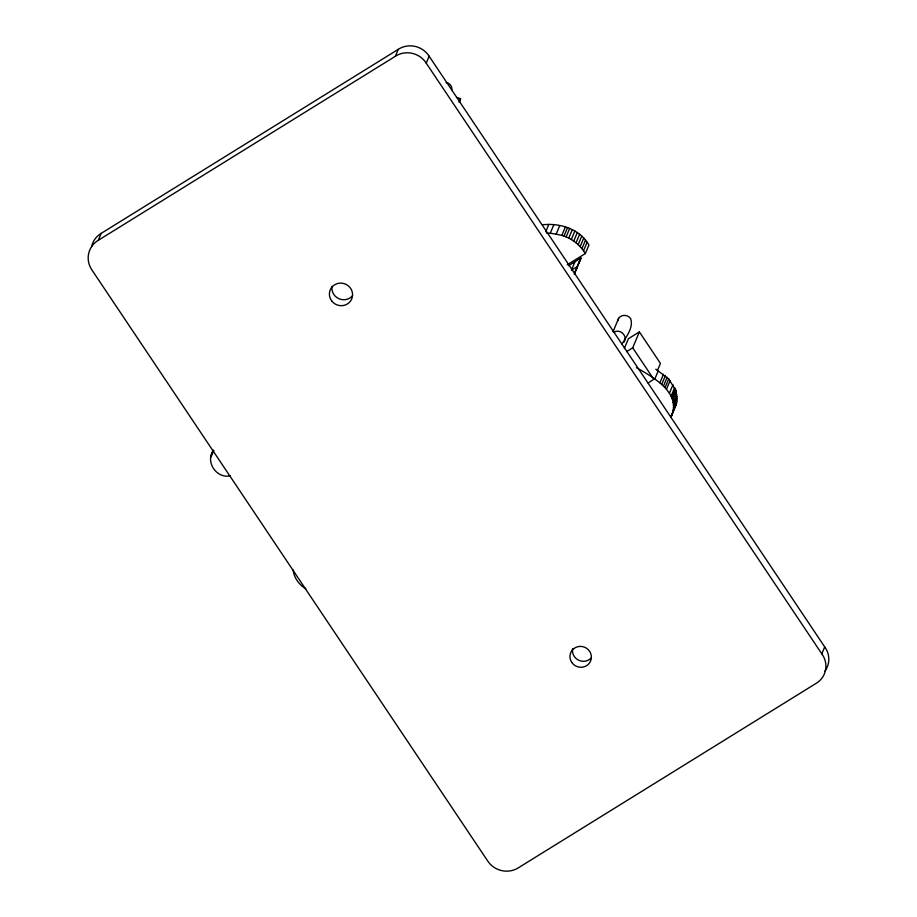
<?xml version="1.0" encoding="UTF-8"?>
<svg xmlns="http://www.w3.org/2000/svg" width="917" height="917" viewBox="0 0 917 917"><rect width="100%" height="100%" fill="white"/><g stroke="black" fill="none" stroke-linecap="round" stroke-linejoin="round"><path stroke-width="1.38" d="M655.804 369.173L668.676 378.893L675.898 390.47L676.884 396.568L676.586 402.976L670.854 417.499C682.707 393.278 653.305 377.277 636.421 367.671M213.248 450.385C205.076 462.076 216.71 478.995 230.465 475.808M459.669 101.615L460.586 98.646L456.574 97.374M676.081 404.97L673.319 410.976M577.366 266.847L574.214 274.286M580.942 258.319L576.69 268.223M617.645 320.847L618.643 318.279C621.531 314.199 627.916 314.588 630.632 318.635C633.865 327.266 626.059 337.055 622.001 344.024M624.007 342.156C628.191 336.138 620.087 328.32 614.103 332.229M824.715 646.909L821.815 653.844A21.435 20.633 22.7 0 1 815.568 683.704L518.472 867.746A22.054 21.229 22.7 0 1 487.615 860.857L92.044 270.171A21.985 21.16 22.7 0 1 98.279 240.311L101.191 233.365L398.287 49.335A21.848 21.034 22.7 0 1 429.133 56.212L824.715 646.909A21.435 20.633 22.7 0 1 824.91 671.118M211.013 456.23L213.374 450.236M210.807 457.342L213.363 451.233M98.279 240.311L395.376 56.269L398.287 49.335M821.815 653.844L426.233 63.158L429.133 56.212M459.062 102.303L460.586 98.646M545.753 231.749L548.813 224.436C564.425 224.321 580.977 230.935 588.92 245.034L585.344 253.562L567.245 264.772M546.498 233.033L550.257 233.25L553.822 224.722M550.257 233.25L556.149 234.144L559.714 225.616M556.149 234.144L561.823 235.417L565.388 226.889M561.823 235.417L564.001 236.07L567.566 227.542M585.344 253.562C580.942 246.111 574.099 240.231 566.121 236.884L569.686 228.356M568.769 238.122L572.334 229.582M571.325 239.52L574.89 230.992M573.755 241.079L577.32 232.551M576.059 242.799L579.624 234.271M578.191 244.633L581.756 236.105M580.174 246.616L583.739 238.088M580.759 258.101L574.982 261.7L571.406 270.228L577.194 266.629L580.862 258.09M581.928 248.656L585.505 240.128M583.521 250.822L587.086 242.294M574.65 273.106L580.908 258.124M613.014 331.748L618.643 318.279M624.328 348.483L628.42 338.694L639.367 331.908L660.435 363.384L657.363 370.72M626.632 351.589L632.707 347.818L639.367 331.908M654.715 379.271L658.28 370.743M659.896 382.779L663.461 374.251M661.787 384.246L665.352 375.718M663.576 385.839L667.14 377.311M665.112 387.433L668.676 378.893M666.521 389.117L670.098 380.589M669.399 393.267L672.963 384.739M671.106 396.155L674.671 387.627M671.599 397.095L675.164 388.567M672.012 398.058L675.577 389.53M672.333 398.998L675.898 390.47M672.574 399.972L676.138 391.433M673.067 402.781L676.631 394.253M673.319 405.096L676.884 396.568M673.41 407.412L676.975 398.884M673.319 409.475L676.884 400.947M670.763 417.063L676.586 402.976M211.712 454.064L213.913 450.522M648.113 382.997L653.787 379.294L632.707 347.818M568.54 265.747L574.982 261.7M542.394 224.676L548.813 224.436M446.109 82.668C449.777 82.725 452.173 86.45 451.978 89.855M564.001 236.07L566.121 236.884M305.797 588.737C299.091 584.863 293.841 577.653 293.142 569.835M91.517 246.833A21.985 21.16 22.7 0 1 101.191 233.365M395.376 56.269A21.848 21.034 22.7 0 1 426.233 63.158M591.201 657.982A10.786 10.385 22.7 0 1 572.644 648.514M352.483 295.778A11.657 11.222 22.7 0 1 332.023 286.356M571.727 662.372A10.786 10.385 22.7 0 0 590.273 661.73A10.786 10.385 22.7 0 0 580.002 646.393A10.786 10.385 22.7 0 0 571.727 662.372M331.599 300.776A11.657 11.222 22.7 0 0 351.578 299.274A11.657 11.222 22.7 0 0 339.783 283.147A11.657 11.222 22.7 0 0 331.599 300.776"/></g></svg>
